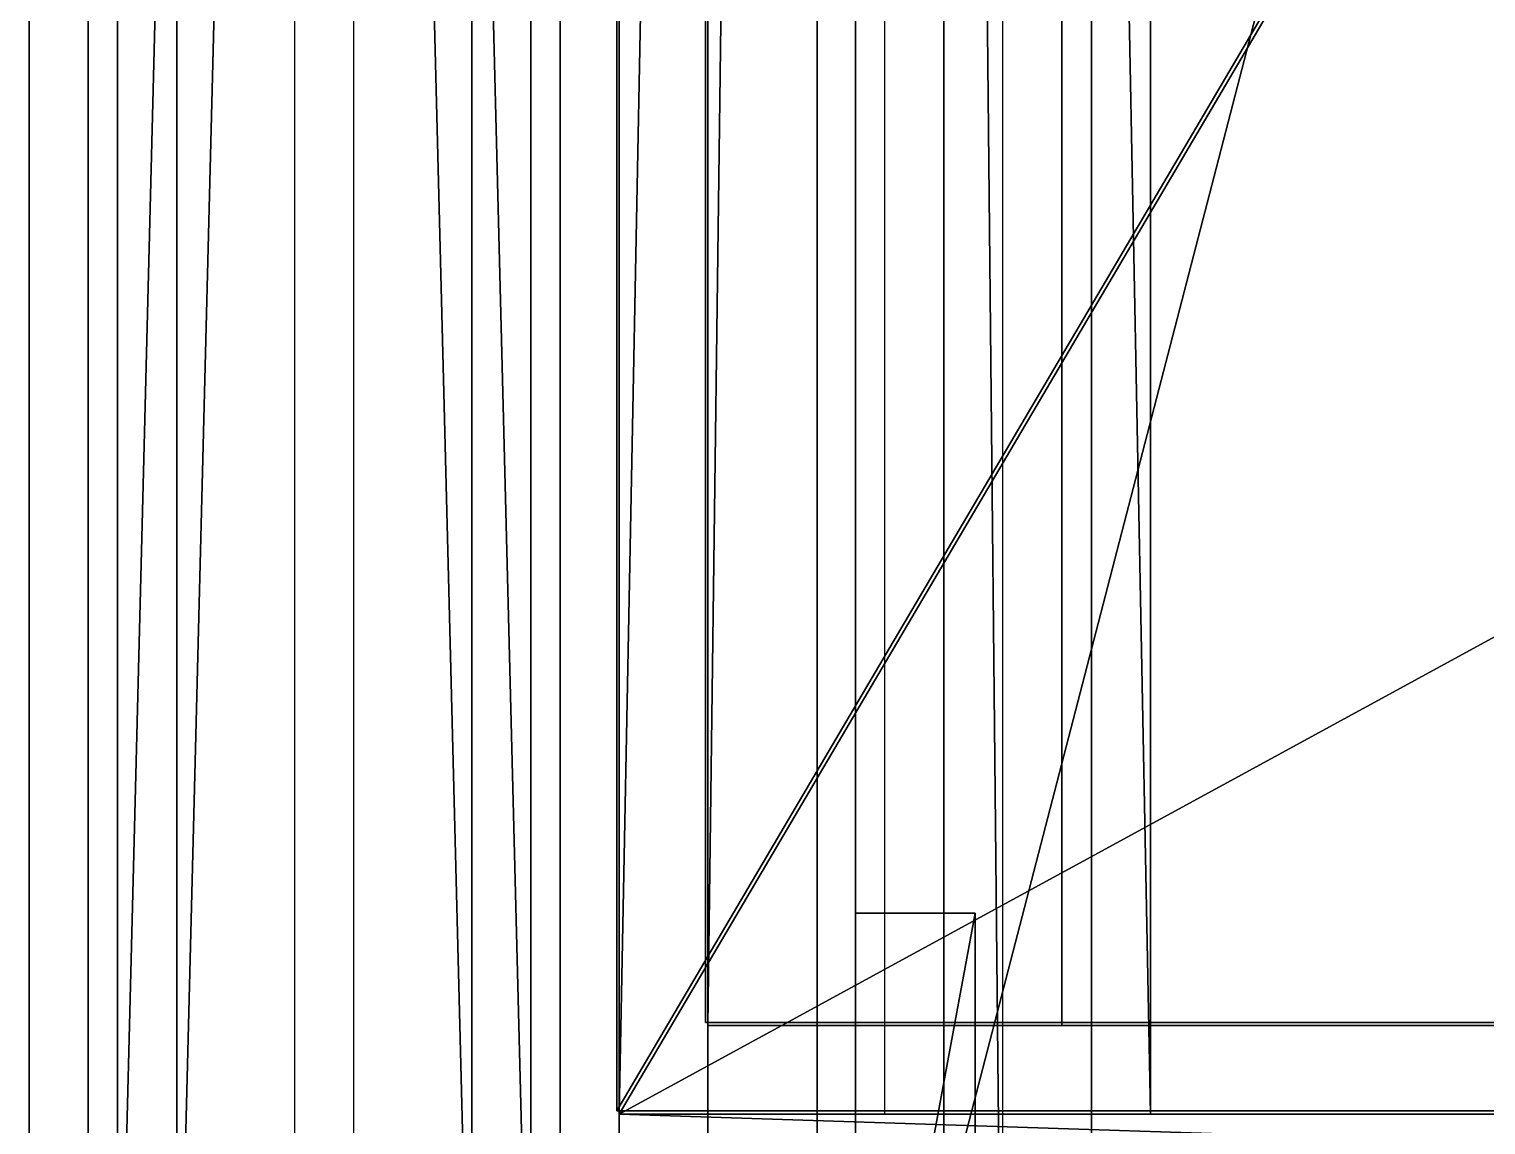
# Model space of a CAD drawing. Extents: x -93 to 34039, y -1114 to 8560.
# Drawn here: x -20 to 29.37, y 17.74 to 54.88 of the extents above; entities that cross this region are included whole.
import ezdxf

# ---------------------------------------------------------------- set-up
doc = ezdxf.new("R2010")
doc.units = 0
doc.layers.get('0').update_dxf_attribs({"color": 13, "linetype": 'CONTINUOUS'})
for name, color, linetype in [('_____18_______1____', 253, 'CONTINUOUS'), ('_____18_______1_____', 36, 'CONTINUOUS'), ('_____18________1____', 32, 'CONTINUOUS'), ('_____18________1_____', 134, 'CONTINUOUS'), ('_SYSTEM__CT_MODE', 252, 'CONTINUOUS'), ('_SYSTEM__RG_COLOR', 36, 'CONTINUOUS'), ('_SYSTEM__SKALER', 134, 'CONTINUOUS'), ('TEMP', 36, 'CONTINUOUS')]:
    doc.layers.add(name, color=color, linetype=linetype)

# ---------------------------------------------------------------- blocks, each defined once
blk = doc.blocks.new('MARKER_TEKSTUR')
for p, q in [((0, 0), (0, 500)), ((0, 500, 700), (0, 0, 700)), ((16, 0), (16, 500)), ((16, 500, 700), (16, 0, 700)), ((16, 0), (0, 0)), ((16, 0, 700), (0, 0, 700)), ((0, 0, 700), (0, 0))]:
    blk.add_line(p, q)
blk = doc.blocks.new('SKALER_1')
for p, q in [((0, 5), (0, 0)), ((5, 5), (0, 5)), ((5, 0), (5, 5)), ((0, 0), (5, 0))]:
    blk.add_line(p, q)
mesh = blk.add_polyface()
corners = [(5, 5), (0, 0), (0, 5), (5, 0)]
mesh.append_faces([[corners[k] for k in face] for face in [(0, 1, 2), (1, 0, 3)]], dxfattribs={"vtx0": -1})
blk = doc.blocks.new('TELO_95')
for p, q in [((0, 970), (0, 0)), ((0, 970, 18), (0, 0, 18)), ((0, 0), (568, 0)), ((0, 0, 18), (568, 0, 18))]:
    blk.add_line(p, q)
at = {"layer": '_SYSTEM__SKALER', "xscale": 0.8114285714285707, "yscale": 1.939999999999998}
blk.add_blockref('SKALER_1', (0, 0), dxfattribs=at)
mesh = blk.add_polyface()
corners = [(568, 970), (0, 0), (0, 970), (568, 0)]
mesh.append_faces([[corners[k] for k in face] for face in [(0, 1, 2), (1, 0, 3)]], dxfattribs={"vtx0": -1})
mesh = blk.add_polyface()
corners = [(568, 0, 18), (0, 970, 18), (0, 0, 18), (568, 970, 18)]
mesh.append_faces([[corners[k] for k in face] for face in [(0, 1, 2), (1, 0, 3)]], dxfattribs={"vtx0": -1})
blk = doc.blocks.new('M_K_FRONT')
for p, q in [((0, 0, 5), (749, 0, 5)), ((749, 0, -5), (0, 0, -5)), ((0, 0, -5), (0, 0, 5))]:
    blk.add_line(p, q)
mesh = blk.add_polyface()
corners = [(749, 0, 5), (0, 0, -5), (749, 0, -5), (0, 0, 5)]
mesh.append_faces([[corners[k] for k in face] for face in [(0, 1, 2), (1, 0, 3)]], dxfattribs={"vtx0": -1})
blk = doc.blocks.new('M_K_LEFT')
for p, q in [((0, 515, 5), (0, 0, 5)), ((0, 0, -5), (0, 515, -5)), ((0, 0, 5), (0, 0, -5))]:
    blk.add_line(p, q)
mesh = blk.add_polyface()
corners = [(0, 515, 5), (0, 0, -5), (0, 0, 5), (0, 515, -5)]
mesh.append_faces([[corners[k] for k in face] for face in [(0, 1, 2), (1, 0, 3)]], dxfattribs={"vtx0": -1})
blk = doc.blocks.new('KR_F')
at = {"color": 250}
for p, q in [((0, 0, 16), (0, 0)), ((700, 0, 16), (0, 0, 16)), ((0, 0), (700, 0))]:
    blk.add_line(p, q, dxfattribs=at)
mesh = blk.add_polyface()
corners = [(700, 0, 16), (0, 0), (700, 0), (0, 0, 16)]
mesh.append_faces([[corners[k] for k in face] for face in [(0, 1, 2), (1, 0, 3)]], dxfattribs={"vtx0": -1})
blk = doc.blocks.new('KR_L')
at = {"color": 250}
for p, q in [((0, 500), (0, 0)), ((0, 0, 16), (0, 500, 16)), ((0, 0), (0, 0, 16))]:
    blk.add_line(p, q, dxfattribs=at)
mesh = blk.add_polyface()
corners = [(0, 500, 16), (0, 0), (0, 0, 16), (0, 500)]
mesh.append_faces([[corners[k] for k in face] for face in [(0, 1, 2), (1, 0, 3)]], dxfattribs={"vtx0": -1})
blk = doc.blocks.new('KR_35')
at = {"yscale": 1.94, "zscale": 1.125}
blk.add_blockref('KR_L', (0, 0), dxfattribs=at)
at = {"xscale": 0.8114285714285715, "zscale": 1.125}
blk.add_blockref('KR_F', (0, 0), dxfattribs=at)
blk = doc.blocks.new('LL')
at = {"color": 250}
for p, q in [((0, 300, 16), (0, 0, 16)), ((0, 300, 8), (0, 0, 8)), ((0, 300), (0, 0)), ((0, 0, 16), (0, 0, 8)), ((0, 0, 8), (0, 0))]:
    blk.add_line(p, q, dxfattribs=at)
blk = doc.blocks.new('RAM_PANEL_95')
at = {"color": 250}
for p, q in [((0, 970), (0, 0)), ((0, 970, 18), (0, 0, 18)), ((0, 0), (568, 0)), ((0, 0, 18), (568, 0, 18))]:
    blk.add_line(p, q, dxfattribs=at)
for name in ['TELO_95', 'KR_35']:
    blk.add_blockref(name, (0, 0))
at = {"layer": '_SYSTEM__CT_MODE', "yscale": 3.233333333333332, "zscale": 1.125}
blk.add_blockref('LL', (0, 0), dxfattribs=at)
at = {"layer": '_SYSTEM__RG_COLOR', "color": 1, "yscale": 1.871844660194175, "zscale": 1.2}
blk.add_blockref('M_K_LEFT', (3, 3, 9), dxfattribs=at)
at = {"layer": '_SYSTEM__RG_COLOR', "xscale": 0.7503337783711621, "zscale": 1.199999999999999}
blk.add_blockref('M_K_FRONT', (3, 3, 9), dxfattribs=at)
blk = doc.blocks.new('PANEL_G_34')
for p, q in [((-5, 440), (-5, 0)), ((5, 0), (5, 440))]:
    blk.add_line(p, q)
at = {"color": 250}
for p, q in [((0, 300, 16), (0, 0, 16)), ((0, 300, 8), (0, 0, 8)), ((0, 300), (0, 0))]:
    blk.add_line(p, q, dxfattribs=at)
blk.add_blockref('RAM_PANEL_95', (0, 0))
mesh = blk.add_polyface()
corners = [(5, 0), (-5, 440), (-5, 0), (5, 440)]
mesh.append_faces([[corners[k] for k in face] for face in [(0, 1, 2), (1, 0, 3)]], dxfattribs={"vtx0": -1})
blk = doc.blocks.new('M_K_VERH')
for p, q in [((-5, 440), (-5, 0)), ((5, 0), (5, 440))]:
    blk.add_line(p, q)
mesh = blk.add_polyface()
corners = [(5, 0), (-5, 440), (-5, 0), (5, 440)]
mesh.append_faces([[corners[k] for k in face] for face in [(0, 1, 2), (1, 0, 3)]], dxfattribs={"vtx0": -1})
blk = doc.blocks.new('1_V_1')
at = {"color": 250}
for p, q in [((-0.838, 23.182), (-0.715, 23.927)), ((-0.715, 23.927), (1.264, 23.927)), ((1.264, 23.927), (1.264, 6.788)), ((-5.147, 19.534), (-5.147, 21.271)), ((-1.188, 19.534), (-5.147, 19.534)), ((-1.188, 6.788), (-1.188, 19.534)), ((-5.147, 6.788), (-1.188, 6.788)), ((-5.147, 4.847), (-5.147, 6.788)), ((1.264, 6.788), (5.147, 6.788)), ((5.147, 6.788), (5.147, 4.847)), ((5.147, 4.847), (-5.147, 4.847))]:
    blk.add_line(p, q, dxfattribs=at)
blk.add_polyline3d([(-5.147, 21.271, 0), (-3.423, 21.405, 0), (-2.031, 21.794, 0), (-1.105, 22.605, 0), (-0.838, 23.182, 0)], dxfattribs=at)
blk = doc.blocks.new('RAM_PANEL_1')
at = {"layer": '_SYSTEM__CT_MODE', "yscale": 2.000000000000142, "zscale": 2.595714285714191}
blk.add_blockref('MARKER_TEKSTUR', (0, 0), dxfattribs=at)
at = {"layer": '_SYSTEM__CT_MODE', "extrusion": (1, 0, 1.25251e-14), "xscale": 0.9714640198511212, "yscale": 1.031620319277108, "rotation": 270}
blk.add_blockref('1_V_1', (0, 908.5, 16), dxfattribs=at)
at = {"layer": '_SYSTEM__RG_COLOR', "yscale": 2.25909090909091}
for name, p in [('PANEL_G_34', (8, 3, 3)), ('M_K_VERH', (8, 3, 1814))]:
    blk.add_blockref(name, p, dxfattribs=at)
blk = doc.blocks.new('PANEL_V')
blk.add_blockref('RAM_PANEL_1', (0, 0))
blk = doc.blocks.new('RAM_PANEL_7')
at = {"layer": '_SYSTEM__CT_MODE', "yscale": 2.000000000000143, "zscale": 1.604285714285655}
blk.add_blockref('MARKER_TEKSTUR', (0, 0), dxfattribs=at)
at = {"layer": '_SYSTEM__CT_MODE', "extrusion": (1, 0, 2.02655e-14), "xscale": 0.9714640198511212, "yscale": 1.031620319277108, "rotation": 270}
blk.add_blockref('1_V_1', (0, 561.5, 16), dxfattribs=at)
at = {"layer": '_SYSTEM__RG_COLOR', "yscale": 2.25909090909091}
for name, p in [('PANEL_G_34', (8, 3, 3)), ('M_K_VERH', (8, 3, 1120))]:
    blk.add_blockref(name, p, dxfattribs=at)
blk = doc.blocks.new('PANEL_V_1')
blk.add_blockref('RAM_PANEL_7', (0, 0))
blk = doc.blocks.new('SKALER_3')
for p, q in [((0, 0), (0, 1)), ((0, 1), (0, 1, 1)), ((0, 1, 1), (0, 0, 1)), ((0, 0, 1), (0, 0))]:
    blk.add_line(p, q)
blk = doc.blocks.new('TELO_27')
for p, q in [((0, 2100), (0, 2100, -550)), ((0, 0), (0, 2100)), ((0, 2100, -550), (0, 0, -550)), ((18, 2100, -550), (0, 2100, -550)), ((0, 2100), (18, 2100)), ((18, 2100), (18, 2100, -550)), ((18, 0), (18, 2100)), ((18, 2100, -550), (18, 0, -550)), ((0, 0, -550), (0, 0)), ((18, 0, -550), (0, 0, -550)), ((18, 0, -550), (18, 0)), ((0, 0), (18, 0))]:
    blk.add_line(p, q)
at = {"layer": '_SYSTEM__SKALER', "extrusion": (0, 1, 1.39727e-13), "yscale": 1.099999999999921, "zscale": 2.999999999999779, "rotation": 180}
blk.add_blockref('SKALER_3', (0, 0), dxfattribs=at)
mesh = blk.add_polyface()
corners = [(0, 2100), (0, 0, -550), (0, 0), (0, 2100, -550)]
mesh.append_faces([[corners[k] for k in face] for face in [(0, 1, 2), (1, 0, 3)]], dxfattribs={"vtx0": -1})
mesh = blk.add_polyface()
corners = [(18, 2100, -550), (0, 0, -550), (0, 2100, -550), (18, 0, -550)]
mesh.append_faces([[corners[k] for k in face] for face in [(0, 1, 2), (1, 0, 3)]], dxfattribs={"vtx0": -1})
mesh = blk.add_polyface()
corners = [(0, 2100), (18, 2100, -550), (0, 2100, -550), (18, 2100)]
mesh.append_faces([[corners[k] for k in face] for face in [(0, 1, 2), (1, 0, 3)]], dxfattribs={"vtx0": -1})
mesh = blk.add_polyface()
corners = [(18, 0), (0, 2100), (0, 0), (18, 2100)]
mesh.append_faces([[corners[k] for k in face] for face in [(0, 1, 2), (1, 0, 3)]], dxfattribs={"vtx0": -1})
mesh = blk.add_polyface()
corners = [(18, 0, -550), (18, 2100), (18, 0), (18, 2100, -550)]
mesh.append_faces([[corners[k] for k in face] for face in [(0, 1, 2), (1, 0, 3)]], dxfattribs={"vtx0": -1})
mesh = blk.add_polyface()
corners = [(18, 0), (0, 0, -550), (18, 0, -550), (0, 0)]
mesh.append_faces([[corners[k] for k in face] for face in [(0, 1, 2), (1, 0, 3)]], dxfattribs={"vtx0": -1})
blk = doc.blocks.new('N_1')
for p, q in [((0, 0), (0, 500)), ((8, 0), (0, 0))]:
    blk.add_line(p, q)
blk = doc.blocks.new('F')
for p, q in [((0, 0, 700), (8, 0, 700)), ((0, 0), (0, 0, 700)), ((8, 0), (0, 0)), ((16, 0), (8, 0)), ((8, 0, 700), (8, 0)), ((8, 0, 700), (16, 0, 700)), ((16, 0, 700), (16, 0))]:
    blk.add_line(p, q)
blk = doc.blocks.new('RAM_PANEL_27')
for p, q in [((0, 0, 2100), (18, 0, 2100)), ((0, 0), (18, 0))]:
    blk.add_line(p, q)
at = {"extrusion": (0, -1, 6.12323e-17)}
blk.add_blockref('TELO_27', (0, 0), dxfattribs=at)
at = {"layer": '_SYSTEM__CT_MODE', "xscale": 1.124999999999999, "yscale": 1.100000000000078, "zscale": 2.99999999999989}
blk.add_blockref('MARKER_TEKSTUR', (0, 0), dxfattribs=at)
at = {"layer": '_SYSTEM__CT_MODE', "xscale": 1.125, "yscale": 1.1}
blk.add_blockref('N_1', (0, 0), dxfattribs=at)
at = {"layer": '_SYSTEM__CT_MODE', "xscale": 1.125, "zscale": 2.999999999999555}
blk.add_blockref('F', (0, 0), dxfattribs=at)
blk = doc.blocks.new('PANEL_V_25')
blk.add_blockref('RAM_PANEL_27', (0, 0))
blk = doc.blocks.new('TELO_31')
for p, q in [((934, 0), (934, 550)), ((934, 0, 18), (934, 550, 18)), ((0, 0), (934, 0)), ((0, 0, 18), (934, 0, 18)), ((934, 0), (934, 0, 18))]:
    blk.add_line(p, q)
mesh = blk.add_polyface()
corners = [(934, 550), (0, 0), (0, 550), (934, 0)]
mesh.append_faces([[corners[k] for k in face] for face in [(0, 1, 2), (1, 0, 3)]], dxfattribs={"vtx0": -1})
mesh = blk.add_polyface()
corners = [(934, 0, 18), (0, 550, 18), (0, 0, 18), (934, 550, 18)]
mesh.append_faces([[corners[k] for k in face] for face in [(0, 1, 2), (1, 0, 3)]], dxfattribs={"vtx0": -1})
blk = doc.blocks.new('MARKWR_KROMKI')
at = {"color": 250}
blk.add_line((700, 0, 16), (700, 0), dxfattribs=at)
blk = doc.blocks.new('KR_20')
at = {"yscale": 1.868, "zscale": 1.125}
blk.add_blockref('KR_L', (0, 0), dxfattribs=at)
at = {"xscale": 0.7857142857142857, "zscale": 1.125}
blk.add_blockref('KR_F', (0, 0), dxfattribs=at)
blk = doc.blocks.new('RAM_PANEL_32')
at = {"color": 250}
for p, q in [((0, 934), (0, 0)), ((0, 934, 18), (0, 0, 18)), ((0, 0), (550, 0)), ((0, 0), (0, 0, 18)), ((0, 0, 18), (550, 0, 18))]:
    blk.add_line(p, q, dxfattribs=at)
at = {"rotation": 270}
blk.add_blockref('TELO_31', (0, 934), dxfattribs=at)
blk.add_blockref('KR_20', (0, 0))
at = {"layer": '_SYSTEM__CT_MODE', "xscale": 1.334285714285713, "yscale": 1.099999999999999, "zscale": 1.124999999999998, "rotation": 270}
blk.add_blockref('MARKWR_KROMKI', (0, 934), dxfattribs=at)
at = {"layer": '_SYSTEM__CT_MODE', "yscale": 3.113333333333332, "zscale": 1.125}
blk.add_blockref('LL', (0, 0), dxfattribs=at)
at = {"layer": '_SYSTEM__RG_COLOR', "color": 1, "yscale": 1.801941747572816, "zscale": 1.2}
blk.add_blockref('M_K_LEFT', (3, 3, 9), dxfattribs=at)
at = {"layer": '_SYSTEM__RG_COLOR', "xscale": 0.7263017356475304, "zscale": 1.199999999999999}
blk.add_blockref('M_K_FRONT', (3, 3, 9), dxfattribs=at)
blk = doc.blocks.new('PANEL_G')
blk.add_blockref('RAM_PANEL_32', (0, 0))
blk = doc.blocks.new('V_MAR')
for p, q in [((294, 8), (0, 8)), ((0, 8), (0, -8)), ((294, -8), (294, 8)), ((294, -8), (0, -8))]:
    blk.add_line(p, q)
mesh = blk.add_polyface()
corners = [(294, -8), (0, 8), (0, -8), (294, 8)]
mesh.append_faces([[corners[k] for k in face] for face in [(0, 1, 2), (1, 0, 3)]], dxfattribs={"vtx0": -1})
blk = doc.blocks.new('L_MAR')
for p, q in [((0, 8), (0, -8)), ((0, 8, 594), (0, -8, 594)), ((0, 8, 594), (0, 8)), ((0, -8, 594), (0, -8))]:
    blk.add_line(p, q)
mesh = blk.add_polyface()
corners = [(0, 8, 594), (0, -8), (0, -8, 594), (0, 8)]
mesh.append_faces([[corners[k] for k in face] for face in [(0, 1, 2), (1, 0, 3)]], dxfattribs={"vtx0": -1})
blk = doc.blocks.new('P_MAR')
for p, q in [((0, 8), (0, 8, 594)), ((0, -8), (0, 8)), ((0, -8, 594), (0, 8, 594)), ((0, -8), (0, -8, 594))]:
    blk.add_line(p, q)
mesh = blk.add_polyface()
corners = [(0, -8), (0, 8, 594), (0, -8, 594), (0, 8)]
mesh.append_faces([[corners[k] for k in face] for face in [(0, 1, 2), (1, 0, 3)]], dxfattribs={"vtx0": -1})
blk = doc.blocks.new('N_MAR')
for p, q in [((0, 8), (294, 8)), ((0, -8), (0, 8)), ((294, 8), (294, -8)), ((0, -8), (294, -8))]:
    blk.add_line(p, q)
mesh = blk.add_polyface()
corners = [(294, 8), (0, -8), (0, 8), (294, -8)]
mesh.append_faces([[corners[k] for k in face] for face in [(0, 1, 2), (1, 0, 3)]], dxfattribs={"vtx0": -1})
blk = doc.blocks.new('_2')
at = {"color": 250}
for p, q in [((-21.093, 0, -4.633), (-23.857, 0, -4.633)), ((-21.093, 0, -4.534), (-21.093, 0, -4.633)), ((-5.08, 0, -5), (-7.83, 0, -5)), ((-7.33, 0, -2.946), (-7.33, 0, 5)), ((-7.33, 0, 5), (-5.08, 0, 5)), ((-5.08, 0, 5), (-5.08, 0, -5))]:
    blk.add_line(p, q, dxfattribs=at)
for points in [[(-23.857, 0, -4.633), (-24.699, 0, -2.753), (-24.985, 0, -1.596), (-25.08, 0, -0.476), (-24.989, 0, 0.598), (-24.717, 0, 1.55), (-24.262, 0, 2.379), (-23.626, 0, 3.085), (-22.835, 0, 3.65), (-21.914, 0, 4.053), (-20.864, 0, 4.294), (-19.686, 0, 4.375), (-17.6, 0, 4.162), (-15.765, 0, 3.532), (-14.159, 0, 2.624), (-12.409, 0, 1.359), (-9.732, 0, -0.833), (-7.33, 0, -2.946)], [(-7.83, 0, -5), (-10.199, 0, -2.912), (-12.554, 0, -0.962), (-14.75, 0, 0.642), (-16.442, 0, 1.647), (-17.941, 0, 2.175), (-19.554, 0, 2.351), (-20.914, 0, 2.161), (-21.942, 0, 1.592), (-22.589, 0, 0.683), (-22.804, 0, -0.526), (-22.699, 0, -1.466), (-22.383, 0, -2.48), (-21.85, 0, -3.519), (-21.093, 0, -4.534)]]:
    blk.add_polyline3d(points, dxfattribs=at)
blk = doc.blocks.new('_3')
at = {"color": 250}
for p, q in [((-2.402, 0, -8.86), (-2.691, 0, -9.514)), ((-2.661, 0, -12.951), (-2.351, 0, -13.555)), ((-2.557, 0, -19.323), (-2.615, 0, -20.062)), ((-2.615, 0, -20.062), (-2.556, 0, -20.715)), ((-2.384, 0, -18.677), (-2.557, 0, -19.323)), ((-1.993, 0, -8.263), (-2.402, 0, -8.86)), ((-2.096, 0, -18.127), (-2.384, 0, -18.677)), ((-2.351, 0, -13.555), (-1.942, 0, -14.014)), ((-1.942, 0, -14.014), (-1.435, 0, -14.351)), ((-1.687, 0, -16.039), (-1.687, 0, -15.858)), ((1.493, 0, -14.711), (1.493, 0, -16.851)), ((4.46, 0, -21.055), (4.562, 0, -21.055)), ((4.562, 0, -21.055), (4.562, 0, -23.75)), ((5, 0, -8.869), (4.847, 0, -8.869)), ((5, 0, -6.174), (5, 0, -8.869))]:
    blk.add_line(p, q, dxfattribs=at)
for points in [[(-1.687, 0, -15.858), (-2.808, 0, -15.426), (-3.879, 0, -14.608), (-4.325, 0, -13.982), (-4.684, 0, -13.215), (-4.921, 0, -12.254), (-5, 0, -11.049), (-4.906, 0, -9.788), (-4.623, 0, -8.637), (-4.169, 0, -7.612), (-3.563, 0, -6.729), (-2.731, 0, -5.944), (-1.764, 0, -5.394), (-0.679, 0, -5.07), (0, 0, -5.008)], [(4.562, 0, -23.75), (2.63, 0, -24.582), (1.441, 0, -24.867), (0.291, 0, -24.962), (-1.667, 0, -24.704), (-2.472, 0, -24.369), (-3.196, 0, -23.879), (-3.84, 0, -23.196), (-4.307, 0, -22.383), (-4.59, 0, -21.432), (-4.684, 0, -20.333), (-4.461, 0, -18.835), (-3.792, 0, -17.541), (-2.82, 0, -16.569), (-1.687, 0, -16.039)], [(-2.691, 0, -9.514), (-2.863, 0, -10.288), (-2.92, 0, -11.242), (-2.856, 0, -12.185), (-2.661, 0, -12.951)], [(-2.556, 0, -20.715), (-2.38, 0, -21.281), (-1.728, 0, -22.138), (-0.79, 0, -22.602), (0.341, 0, -22.731), (1.34, 0, -22.622), (2.401, 0, -22.293), (3.461, 0, -21.764), (4.46, 0, -21.055)], [(1.493, 0, -16.851), (0.78, 0, -16.851), (-0.613, 0, -17.056), (-1.692, 0, -17.67), (-2.096, 0, -18.127)], [(4.847, 0, -8.869), (3.904, 0, -8.208), (2.808, 0, -7.67), (1.656, 0, -7.312), (0.545, 0, -7.193), (-0.821, 0, -7.464), (-1.476, 0, -7.799), (-1.993, 0, -8.263)], [(-1.435, 0, -14.351), (-0.831, 0, -14.562), (0.576, 0, -14.711), (1.493, 0, -14.711)], [(0, 0, -5.008), (0.505, 0, -4.962), (1.758, 0, -5.057), (2.992, 0, -5.343), (5, 0, -6.174)]]:
    blk.add_polyline3d(points, dxfattribs=at)
blk = doc.blocks.new('_1')
at = {"color": 250}
for p, q in [((5, 0, 5), (7.003, 0, 5)), ((5, 0, -5), (5, 0, 5)), ((7.003, 0, -5), (5, 0, -5)), ((7.003, 0, 1.154), (20.152, 0, 1.154)), ((7.003, 0, 5), (7.003, 0, 1.154)), ((24.684, 0, -1.228), (7.003, 0, -1.228)), ((7.003, 0, -1.228), (7.003, 0, -5)), ((20.152, 0, 1.154), (20.152, 0, 5)), ((20.152, 0, 5), (21.943, 0, 5)), ((23.915, 0, 0.814), (24.684, 0, 0.695)), ((24.684, 0, 0.695), (24.684, 0, -1.228))]:
    blk.add_line(p, q, dxfattribs=at)
blk.add_polyline3d([(21.943, 0, 5), (22.082, 0, 3.325), (22.484, 0, 1.973), (23.32, 0, 1.073), (23.915, 0, 0.814)], dxfattribs=at)
blk = doc.blocks.new('_4')
at = {"color": 250}
for p, q in [((1.017, 0.1, 22.117), (-3.193, 0, 12.948)), ((-3.193, 0, 12.948), (0.997, 0.09, 12.944)), ((0.997, 0.09, 12.944), (1.017, 0.1, 22.117)), ((-5, 0, 10.902), (-5, 0, 12.948)), ((1.017, 0, 10.902), (-5, 0, 10.902)), ((-5, 0, 12.948), (0.693, 0, 25.086)), ((0.693, 0, 25.086), (2.532, 0, 25.086)), ((1.017, 0, 5.086), (1.017, 0, 10.902)), ((2.532, 0, 5.086), (1.017, 0, 5.086)), ((5, 0, 10.902), (2.532, 0, 10.902)), ((2.532, 0, 25.086), (2.532, 0, 12.948)), ((2.532, 0, 10.902), (2.532, 0, 5.086)), ((2.532, 0, 12.948), (5, 0, 12.948)), ((5, 0, 12.948), (5, 0, 10.902))]:
    blk.add_line(p, q, dxfattribs=at)
blk = doc.blocks.new('L')
for p, q in [((0, 16), (0, 8)), ((0, 8, 600), (0, 16, 600)), ((0, 16), (0, 16, 600)), ((0, 0, 600), (0, 8, 600)), ((0, 8), (0, 8, 600)), ((0, 8), (0, 0)), ((0, 0), (0, 0, 600))]:
    blk.add_line(p, q)
blk = doc.blocks.new('MARKER_TEKSTUR_F')
for p, q in [((300, 16, 600), (0, 16, 600)), ((0, 16, 600), (0, 16)), ((0, 16), (300, 16)), ((100, 16, 80), (100, 16, 520)), ((200, 16, 80), (200, 16, 520)), ((300, 16), (300, 16, 600)), ((0, 0), (300, 0)), ((0, 0, 600), (0, 0)), ((300, 0, 600), (0, 0, 600)), ((100, 0, 80), (100, 0, 520)), ((200, 0, 80), (200, 0, 520)), ((300, 0), (300, 0, 600))]:
    blk.add_line(p, q)
blk = doc.blocks.new('SKALER_4')
for p, q in [((0, 0), (1, 0)), ((0, 0, 1), (0, 0)), ((1, 0, 1), (0, 0, 1)), ((1, 0), (1, 0, 1))]:
    blk.add_line(p, q)
blk = doc.blocks.new('TELO_F_2')
for p, q in [((0, 18), (110, 18)), ((110, 18, 934), (0, 18, 934)), ((0, 18, 934), (0, 18)), ((0, 18, 934), (0, 0, 934)), ((0, 0), (0, 18)), ((110, 18), (110, 18, 934)), ((110, 18, 934), (110, 0, 934)), ((110, 18), (110, 0)), ((110, 0, 934), (0, 0, 934)), ((0, 0), (110, 0)), ((0, 0, 934), (0, 0)), ((110, 0), (110, 0, 934))]:
    blk.add_line(p, q)
at = {"layer": '_SYSTEM__SKALER', "xscale": 0.3666666666666664, "zscale": 1.556666666666666}
blk.add_blockref('SKALER_4', (0, 0), dxfattribs=at)
mesh = blk.add_polyface()
corners = [(0, 18, 934), (110, 18), (0, 18), (110, 18, 934)]
mesh.append_faces([[corners[k] for k in face] for face in [(0, 1, 2), (1, 0, 3)]], dxfattribs={"vtx0": -1})
mesh = blk.add_polyface()
corners = [(110, 0, 934), (0, 18, 934), (0, 0, 934), (110, 18, 934)]
mesh.append_faces([[corners[k] for k in face] for face in [(0, 1, 2), (1, 0, 3)]], dxfattribs={"vtx0": -1})
mesh = blk.add_polyface()
corners = [(0, 18, 934), (0, 0), (0, 0, 934), (0, 18)]
mesh.append_faces([[corners[k] for k in face] for face in [(0, 1, 2), (1, 0, 3)]], dxfattribs={"vtx0": -1})
mesh = blk.add_polyface()
corners = [(110, 18), (0, 0), (0, 18), (110, 0)]
mesh.append_faces([[corners[k] for k in face] for face in [(0, 1, 2), (1, 0, 3)]], dxfattribs={"vtx0": -1})
mesh = blk.add_polyface()
corners = [(110, 18), (110, 0, 934), (110, 0), (110, 18, 934)]
mesh.append_faces([[corners[k] for k in face] for face in [(0, 1, 2), (1, 0, 3)]], dxfattribs={"vtx0": -1})
mesh = blk.add_polyface()
corners = [(110, 0), (0, 0, 934), (0, 0), (110, 0, 934)]
mesh.append_faces([[corners[k] for k in face] for face in [(0, 1, 2), (1, 0, 3)]], dxfattribs={"vtx0": -1})
blk = doc.blocks.new('RAMKA_PANEL_F_1')
for p, q in [((0, 0), (0, 18)), ((0, 0, 934), (0, 18, 934)), ((110, 0, 934), (110, 18, 934)), ((110, 0), (110, 18))]:
    blk.add_line(p, q)
blk.add_blockref('TELO_F_2', (0, 0))
at = {"layer": '_SYSTEM__CT_MODE', "yscale": 1.125, "zscale": 1.556666666666667}
blk.add_blockref('L', (0, 0), dxfattribs=at)
at = {"layer": '_SYSTEM__CT_MODE', "extrusion": (1, 0, 6.12323e-17), "xscale": 3.113333333333333, "yscale": 1.125, "zscale": 0.1833333333333333, "rotation": 270}
blk.add_blockref('MARKER_TEKSTUR_F', (0, 934), dxfattribs=at)
at = {"layer": '_SYSTEM__CT_MODE', "xscale": 1.016064487580898}
blk.add_blockref('_1', (0, 0, 467), dxfattribs=at)
at = {"layer": '_SYSTEM__CT_MODE', "yscale": 0.001, "rotation": 360}
blk.add_blockref('_4', (55, 0), dxfattribs=at)
at = {"layer": '_SYSTEM__CT_MODE'}
for name, p in [('_3', (55, 0, 934)), ('_2', (110, 0, 467))]:
    blk.add_blockref(name, p, dxfattribs=at)
at = {"layer": '_SYSTEM__RG_COLOR', "xscale": 0.3537414965986396}
for name, p, yscale in [('V_MAR', (3, 9, 931), 0.7500000000000001), ('N_MAR', (3, 9, 3), 0.7499999999999996)]:
    blk.add_blockref(name, p, dxfattribs=dict(at, yscale=yscale))
at = {"layer": '_SYSTEM__RG_COLOR', "color": 1, "yscale": 0.75, "zscale": 1.562289562289563}
blk.add_blockref('L_MAR', (3, 9, 3), dxfattribs=at)
at = {"layer": '_SYSTEM__RG_COLOR', "yscale": 0.7499999999999997, "zscale": 1.562289562289563}
blk.add_blockref('P_MAR', (107, 9, 3), dxfattribs=at)
blk = doc.blocks.new('PANEL_F_1')
blk.add_blockref('RAMKA_PANEL_F_1', (0, 0))
blk = doc.blocks.new('TELO_40')
for p, q in [((934, 0), (934, 550)), ((934, 0, 18), (934, 550, 18)), ((0, 0), (934, 0)), ((0, 0, 18), (934, 0, 18)), ((934, 0), (934, 0, 18))]:
    blk.add_line(p, q)
mesh = blk.add_polyface()
corners = [(934, 550), (0, 0), (0, 550), (934, 0)]
mesh.append_faces([[corners[k] for k in face] for face in [(0, 1, 2), (1, 0, 3)]], dxfattribs={"vtx0": -1})
mesh = blk.add_polyface()
corners = [(934, 0, 18), (0, 550, 18), (0, 0, 18), (934, 550, 18)]
mesh.append_faces([[corners[k] for k in face] for face in [(0, 1, 2), (1, 0, 3)]], dxfattribs={"vtx0": -1})
blk = doc.blocks.new('KR_7')
at = {"yscale": 1.868, "zscale": 1.125}
blk.add_blockref('KR_L', (0, 0), dxfattribs=at)
at = {"xscale": 0.7857142857142857, "zscale": 1.125}
blk.add_blockref('KR_F', (0, 0), dxfattribs=at)
blk = doc.blocks.new('RAM_PANEL_40')
at = {"color": 250}
for p, q in [((0, 934), (0, 0)), ((0, 934, 18), (0, 0, 18)), ((0, 0), (550, 0)), ((0, 0), (0, 0, 18)), ((0, 0, 18), (550, 0, 18))]:
    blk.add_line(p, q, dxfattribs=at)
at = {"rotation": 270}
blk.add_blockref('TELO_40', (0, 934), dxfattribs=at)
blk.add_blockref('KR_7', (0, 0))
at = {"layer": '_SYSTEM__CT_MODE', "xscale": 1.334285714285713, "yscale": 1.099999999999999, "zscale": 1.124999999999998, "rotation": 270}
blk.add_blockref('MARKWR_KROMKI', (0, 934), dxfattribs=at)
at = {"layer": '_SYSTEM__CT_MODE', "yscale": 3.113333333333332, "zscale": 1.125}
blk.add_blockref('LL', (0, 0), dxfattribs=at)
at = {"layer": '_SYSTEM__RG_COLOR', "color": 1, "yscale": 1.801941747572816, "zscale": 1.2}
blk.add_blockref('M_K_LEFT', (3, 3, 9), dxfattribs=at)
at = {"layer": '_SYSTEM__RG_COLOR', "xscale": 0.7263017356475304, "zscale": 1.199999999999999}
blk.add_blockref('M_K_FRONT', (3, 3, 9), dxfattribs=at)
blk = doc.blocks.new('PANEL_G_7')
blk.add_blockref('RAM_PANEL_40', (0, 0))
blk = doc.blocks.new('RAM_PANEL_28')
at = {"layer": '_SYSTEM__RG_COLOR', "xscale": 1.2, "yscale": 1.236363636363636}
blk.add_blockref('PANEL_G_34', (9, 3, 3), dxfattribs=at)
blk = doc.blocks.new('PANEL_V_26')
blk.add_blockref('RAM_PANEL_28', (0, 0))
blk = doc.blocks.new('N')
for p, q in [((300, 16), (0, 16)), ((300, 8), (0, 8)), ((300, 0), (0, 0))]:
    blk.add_line(p, q)
blk = doc.blocks.new('V')
for p, q in [((300, 16), (0, 16)), ((300, 8), (0, 8)), ((300, 0), (0, 0))]:
    blk.add_line(p, q)
blk = doc.blocks.new('RAMKA_PANEL_F_7')
at = {"layer": '_SYSTEM__CT_MODE', "xscale": 1.603333333333333, "yscale": 1.125}
for name, p in [('N', (0, 0)), ('V', (0, 0, 1988))]:
    blk.add_blockref(name, p, dxfattribs=at)
at = {"layer": '_SYSTEM__CT_MODE', "xscale": 1.603333333333333, "yscale": 1.125, "zscale": 3.313333333333333}
blk.add_blockref('MARKER_TEKSTUR_F', (0, 0), dxfattribs=at)
at = {"layer": '_SYSTEM__CT_MODE'}
blk.add_blockref('_2', (481, 0, 994), dxfattribs=at)
at = {"layer": '_SYSTEM__RG_COLOR', "color": 1, "xscale": 1.615646258503402}
for name, p, yscale in [('V_MAR', (3, 9, 1985), 0.7500000000000001), ('N_MAR', (3, 9, 3), 0.7499999999999996)]:
    blk.add_blockref(name, p, dxfattribs=dict(at, yscale=yscale))
blk = doc.blocks.new('PANEL_F_7')
blk.add_blockref('RAMKA_PANEL_F_7', (0, 0))
blk = doc.blocks.new('RAM_PANEL_35')
at = {"layer": '_SYSTEM__RG_COLOR', "xscale": 1.2, "yscale": 1.236363636363636}
blk.add_blockref('PANEL_G_34', (9, 3, 3), dxfattribs=at)
blk = doc.blocks.new('PANEL_V_29')
blk.add_blockref('RAM_PANEL_35', (0, 0))
blk = doc.blocks.new('RAMKA_PANEL_F_11')
at = {"layer": '_SYSTEM__CT_MODE', "xscale": 1.603333333333333, "yscale": 1.125}
for name, p in [('N', (0, 0)), ('V', (0, 0, 826))]:
    blk.add_blockref(name, p, dxfattribs=at)
at = {"layer": '_SYSTEM__CT_MODE', "xscale": 1.603333333333333, "yscale": 1.125, "zscale": 1.376666666666667}
blk.add_blockref('MARKER_TEKSTUR_F', (0, 0), dxfattribs=at)
at = {"layer": '_SYSTEM__CT_MODE'}
blk.add_blockref('_2', (481, 0, 413), dxfattribs=at)
at = {"layer": '_SYSTEM__RG_COLOR', "color": 1, "xscale": 1.615646258503402}
for name, p, yscale in [('V_MAR', (3, 9, 823), 0.7500000000000001), ('N_MAR', (3, 9, 3), 0.7499999999999996)]:
    blk.add_blockref(name, p, dxfattribs=dict(at, yscale=yscale))
blk = doc.blocks.new('PANEL_F_11')
blk.add_blockref('RAMKA_PANEL_F_11', (0, 0))
blk = doc.blocks.new('TELO_37')
for p, q in [((934, 0), (934, 550)), ((934, 0, 18), (934, 550, 18)), ((0, 0), (934, 0)), ((0, 0, 18), (934, 0, 18)), ((934, 0), (934, 0, 18))]:
    blk.add_line(p, q)
mesh = blk.add_polyface()
corners = [(934, 550), (0, 0), (0, 550), (934, 0)]
mesh.append_faces([[corners[k] for k in face] for face in [(0, 1, 2), (1, 0, 3)]], dxfattribs={"vtx0": -1})
mesh = blk.add_polyface()
corners = [(934, 0, 18), (0, 550, 18), (0, 0, 18), (934, 550, 18)]
mesh.append_faces([[corners[k] for k in face] for face in [(0, 1, 2), (1, 0, 3)]], dxfattribs={"vtx0": -1})
blk = doc.blocks.new('KR_5')
at = {"yscale": 1.868, "zscale": 1.125}
blk.add_blockref('KR_L', (0, 0), dxfattribs=at)
at = {"xscale": 0.7857142857142857, "zscale": 1.125}
blk.add_blockref('KR_F', (0, 0), dxfattribs=at)
blk = doc.blocks.new('RAM_PANEL_37')
at = {"color": 250}
for p, q in [((0, 934), (0, 0)), ((0, 934, 18), (0, 0, 18)), ((0, 0), (550, 0)), ((0, 0), (0, 0, 18)), ((0, 0, 18), (550, 0, 18))]:
    blk.add_line(p, q, dxfattribs=at)
at = {"rotation": 270}
blk.add_blockref('TELO_37', (0, 934), dxfattribs=at)
blk.add_blockref('KR_5', (0, 0))
at = {"layer": '_SYSTEM__CT_MODE', "xscale": 1.334285714285713, "yscale": 1.099999999999999, "zscale": 1.124999999999998, "rotation": 270}
blk.add_blockref('MARKWR_KROMKI', (0, 934), dxfattribs=at)
at = {"layer": '_SYSTEM__CT_MODE', "yscale": 3.113333333333332, "zscale": 1.125}
blk.add_blockref('LL', (0, 0), dxfattribs=at)
at = {"layer": '_SYSTEM__RG_COLOR', "color": 1, "yscale": 1.801941747572816, "zscale": 1.2}
blk.add_blockref('M_K_LEFT', (3, 3, 9), dxfattribs=at)
at = {"layer": '_SYSTEM__RG_COLOR', "xscale": 0.7263017356475304, "zscale": 1.199999999999999}
blk.add_blockref('M_K_FRONT', (3, 3, 9), dxfattribs=at)
blk = doc.blocks.new('PANEL_G_5')
blk.add_blockref('RAM_PANEL_37', (0, 0))
blk = doc.blocks.new('TELO_38')
for p, q in [((934, 0), (934, 550)), ((934, 0, 18), (934, 550, 18)), ((0, 0), (934, 0)), ((0, 0, 18), (934, 0, 18)), ((934, 0), (934, 0, 18))]:
    blk.add_line(p, q)
mesh = blk.add_polyface()
corners = [(934, 550), (0, 0), (0, 550), (934, 0)]
mesh.append_faces([[corners[k] for k in face] for face in [(0, 1, 2), (1, 0, 3)]], dxfattribs={"vtx0": -1})
mesh = blk.add_polyface()
corners = [(934, 0, 18), (0, 550, 18), (0, 0, 18), (934, 550, 18)]
mesh.append_faces([[corners[k] for k in face] for face in [(0, 1, 2), (1, 0, 3)]], dxfattribs={"vtx0": -1})
blk = doc.blocks.new('KR_6')
at = {"yscale": 1.868, "zscale": 1.125}
blk.add_blockref('KR_L', (0, 0), dxfattribs=at)
at = {"xscale": 0.7857142857142857, "zscale": 1.125}
blk.add_blockref('KR_F', (0, 0), dxfattribs=at)
blk = doc.blocks.new('RAM_PANEL_38')
at = {"color": 250}
for p, q in [((0, 934), (0, 0)), ((0, 934, 18), (0, 0, 18)), ((0, 0), (550, 0)), ((0, 0), (0, 0, 18)), ((0, 0, 18), (550, 0, 18))]:
    blk.add_line(p, q, dxfattribs=at)
at = {"rotation": 270}
blk.add_blockref('TELO_38', (0, 934), dxfattribs=at)
blk.add_blockref('KR_6', (0, 0))
at = {"layer": '_SYSTEM__CT_MODE', "xscale": 1.334285714285713, "yscale": 1.099999999999999, "zscale": 1.124999999999998, "rotation": 270}
blk.add_blockref('MARKWR_KROMKI', (0, 934), dxfattribs=at)
at = {"layer": '_SYSTEM__CT_MODE', "yscale": 3.113333333333332, "zscale": 1.125}
blk.add_blockref('LL', (0, 0), dxfattribs=at)
at = {"layer": '_SYSTEM__RG_COLOR', "color": 1, "yscale": 1.801941747572816, "zscale": 1.2}
blk.add_blockref('M_K_LEFT', (3, 3, 9), dxfattribs=at)
at = {"layer": '_SYSTEM__RG_COLOR', "xscale": 0.7263017356475304, "zscale": 1.199999999999999}
blk.add_blockref('M_K_FRONT', (3, 3, 9), dxfattribs=at)
blk = doc.blocks.new('PANEL_G_6')
blk.add_blockref('RAM_PANEL_38', (0, 0))
blk = doc.blocks.new('TELO_34')
for p, q in [((0, 830), (0, 830, -550)), ((0, 0), (0, 830)), ((0, 830, -550), (0, 0, -550)), ((18, 830, -550), (0, 830, -550)), ((0, 830), (18, 830)), ((18, 830), (18, 830, -550)), ((18, 0), (18, 830)), ((18, 830, -550), (18, 0, -550)), ((0, 0, -550), (0, 0)), ((18, 0, -550), (0, 0, -550)), ((18, 0, -550), (18, 0)), ((0, 0), (18, 0))]:
    blk.add_line(p, q)
at = {"layer": '_SYSTEM__SKALER', "extrusion": (0, 1, 5.52256e-14), "yscale": 1.099999999999921, "zscale": 1.185714285714198, "rotation": 180}
blk.add_blockref('SKALER_3', (0, 0), dxfattribs=at)
mesh = blk.add_polyface()
corners = [(0, 830), (0, 0, -550), (0, 0), (0, 830, -550)]
mesh.append_faces([[corners[k] for k in face] for face in [(0, 1, 2), (1, 0, 3)]], dxfattribs={"vtx0": -1})
mesh = blk.add_polyface()
corners = [(18, 830, -550), (0, 0, -550), (0, 830, -550), (18, 0, -550)]
mesh.append_faces([[corners[k] for k in face] for face in [(0, 1, 2), (1, 0, 3)]], dxfattribs={"vtx0": -1})
mesh = blk.add_polyface()
corners = [(0, 830), (18, 830, -550), (0, 830, -550), (18, 830)]
mesh.append_faces([[corners[k] for k in face] for face in [(0, 1, 2), (1, 0, 3)]], dxfattribs={"vtx0": -1})
mesh = blk.add_polyface()
corners = [(18, 0), (0, 830), (0, 0), (18, 830)]
mesh.append_faces([[corners[k] for k in face] for face in [(0, 1, 2), (1, 0, 3)]], dxfattribs={"vtx0": -1})
mesh = blk.add_polyface()
corners = [(18, 0, -550), (18, 830), (18, 0), (18, 830, -550)]
mesh.append_faces([[corners[k] for k in face] for face in [(0, 1, 2), (1, 0, 3)]], dxfattribs={"vtx0": -1})
mesh = blk.add_polyface()
corners = [(18, 0), (0, 0, -550), (18, 0, -550), (0, 0)]
mesh.append_faces([[corners[k] for k in face] for face in [(0, 1, 2), (1, 0, 3)]], dxfattribs={"vtx0": -1})
blk = doc.blocks.new('RAM_PANEL_34')
for p, q in [((0, 0, 830), (18, 0, 830)), ((0, 0), (18, 0))]:
    blk.add_line(p, q)
at = {"extrusion": (0, -1, 6.12323e-17)}
blk.add_blockref('TELO_34', (0, 0), dxfattribs=at)
at = {"layer": '_SYSTEM__CT_MODE', "xscale": 1.124999999999999, "yscale": 1.100000000000079, "zscale": 1.185714285714242}
blk.add_blockref('MARKER_TEKSTUR', (0, 0), dxfattribs=at)
at = {"layer": '_SYSTEM__CT_MODE', "xscale": 1.125, "yscale": 1.1}
blk.add_blockref('N_1', (0, 0), dxfattribs=at)
at = {"layer": '_SYSTEM__CT_MODE', "xscale": 1.125, "zscale": 1.18571428571411}
blk.add_blockref('F', (0, 0), dxfattribs=at)
blk = doc.blocks.new('PANEL_V_28')
blk.add_blockref('RAM_PANEL_34', (0, 0))
blk = doc.blocks.new('TELO_36')
for p, q in [((934, 0), (934, 550)), ((934, 0, 18), (934, 550, 18)), ((0, 0), (934, 0)), ((0, 0, 18), (934, 0, 18)), ((934, 0), (934, 0, 18))]:
    blk.add_line(p, q)
mesh = blk.add_polyface()
corners = [(934, 550), (0, 0), (0, 550), (934, 0)]
mesh.append_faces([[corners[k] for k in face] for face in [(0, 1, 2), (1, 0, 3)]], dxfattribs={"vtx0": -1})
mesh = blk.add_polyface()
corners = [(934, 0, 18), (0, 550, 18), (0, 0, 18), (934, 550, 18)]
mesh.append_faces([[corners[k] for k in face] for face in [(0, 1, 2), (1, 0, 3)]], dxfattribs={"vtx0": -1})
blk = doc.blocks.new('KR_4')
at = {"yscale": 1.868, "zscale": 1.125}
blk.add_blockref('KR_L', (0, 0), dxfattribs=at)
at = {"xscale": 0.7857142857142857, "zscale": 1.125}
blk.add_blockref('KR_F', (0, 0), dxfattribs=at)
blk = doc.blocks.new('RAM_PANEL_36')
at = {"color": 250}
for p, q in [((0, 934), (0, 0)), ((0, 934, 18), (0, 0, 18)), ((0, 0), (550, 0)), ((0, 0), (0, 0, 18)), ((0, 0, 18), (550, 0, 18))]:
    blk.add_line(p, q, dxfattribs=at)
at = {"rotation": 270}
blk.add_blockref('TELO_36', (0, 934), dxfattribs=at)
blk.add_blockref('KR_4', (0, 0))
at = {"layer": '_SYSTEM__CT_MODE', "xscale": 1.334285714285713, "yscale": 1.099999999999999, "zscale": 1.124999999999998, "rotation": 270}
blk.add_blockref('MARKWR_KROMKI', (0, 934), dxfattribs=at)
at = {"layer": '_SYSTEM__CT_MODE', "yscale": 3.113333333333332, "zscale": 1.125}
blk.add_blockref('LL', (0, 0), dxfattribs=at)
at = {"layer": '_SYSTEM__RG_COLOR', "color": 1, "yscale": 1.801941747572816, "zscale": 1.2}
blk.add_blockref('M_K_LEFT', (3, 3, 9), dxfattribs=at)
at = {"layer": '_SYSTEM__RG_COLOR', "xscale": 0.7263017356475304, "zscale": 1.199999999999999}
blk.add_blockref('M_K_FRONT', (3, 3, 9), dxfattribs=at)
blk = doc.blocks.new('PANEL_G_4')
blk.add_blockref('RAM_PANEL_36', (0, 0))
blk = doc.blocks.new('TELO_86')
for p, q in [((300, 0), (300, 550)), ((300, 0, 18), (300, 550, 18)), ((0, 0), (300, 0)), ((0, 0, 18), (300, 0, 18)), ((300, 0), (300, 0, 18))]:
    blk.add_line(p, q)
mesh = blk.add_polyface()
corners = [(300, 550), (0, 0), (0, 550), (300, 0)]
mesh.append_faces([[corners[k] for k in face] for face in [(0, 1, 2), (1, 0, 3)]], dxfattribs={"vtx0": -1})
mesh = blk.add_polyface()
corners = [(300, 0, 18), (0, 550, 18), (0, 0, 18), (300, 550, 18)]
mesh.append_faces([[corners[k] for k in face] for face in [(0, 1, 2), (1, 0, 3)]], dxfattribs={"vtx0": -1})
blk = doc.blocks.new('KR_29')
at = {"yscale": 0.6, "zscale": 1.125}
blk.add_blockref('KR_L', (0, 0), dxfattribs=at)
at = {"xscale": 0.7857142857142857, "zscale": 1.125}
blk.add_blockref('KR_F', (0, 0), dxfattribs=at)
blk = doc.blocks.new('RAM_PANEL_86')
at = {"color": 250}
for p, q in [((0, 300), (0, 0)), ((0, 300, 18), (0, 0, 18)), ((0, 0), (550, 0)), ((0, 0), (0, 0, 18)), ((0, 0, 18), (550, 0, 18))]:
    blk.add_line(p, q, dxfattribs=at)
at = {"rotation": 270}
blk.add_blockref('TELO_86', (0, 300), dxfattribs=at)
blk.add_blockref('KR_29', (0, 0))
at = {"layer": '_SYSTEM__CT_MODE', "xscale": 0.428571428571428, "yscale": 1.099999999999999, "zscale": 1.124999999999998, "rotation": 270}
blk.add_blockref('MARKWR_KROMKI', (0, 300), dxfattribs=at)
at = {"layer": '_SYSTEM__CT_MODE', "zscale": 1.125}
blk.add_blockref('LL', (0, 0), dxfattribs=at)
at = {"layer": '_SYSTEM__RG_COLOR', "color": 1, "yscale": 0.5708737864077669, "zscale": 1.2}
blk.add_blockref('M_K_LEFT', (3, 3, 9), dxfattribs=at)
at = {"layer": '_SYSTEM__RG_COLOR', "xscale": 0.7263017356475304, "zscale": 1.199999999999999}
blk.add_blockref('M_K_FRONT', (3, 3, 9), dxfattribs=at)
blk = doc.blocks.new('PANEL_G_28')
blk.add_blockref('RAM_PANEL_86', (0, 0))

msp = doc.modelspace()

# ---------------------------------------------------------------- block references
at = {"layer": '_____18_______1____', "extrusion": (2.93159e-31, -7.65714e-16, -1), "rotation": 270}
msp.add_blockref('PANEL_F_7', (0, 483.1, -2098), dxfattribs=at)
at = {"layer": '_____18_______1_____', "extrusion": (2.93159e-31, -7.65714e-16, -1), "rotation": 270}
msp.add_blockref('PANEL_F_11', (2, 483.1, -2928), dxfattribs=at)
at = {"layer": '_____18________1____'}
for name, p in [('PANEL_G_7', (-0.078, 18.21, 2082)), ('PANEL_G', (0, 18.1, 110)), ('PANEL_G_28', (0, 18.1, 428))]:
    msp.add_blockref(name, p, dxfattribs=at)
at = {"layer": '_____18________1____', "rotation": 270.0000000000001}
for name, p in [('PANEL_V_26', (0, 336.1, 128)), ('PANEL_V_25', (0, 18.1))]:
    msp.add_blockref(name, p, dxfattribs=at)
at = {"layer": '_____18________1____', "extrusion": (3.82857e-16, 1, 3.82857e-16), "rotation": 90.00000000000006}
msp.add_blockref('PANEL_F_1', (0, 0, 18.1), dxfattribs=at)
at = {"layer": '_____18________1_____'}
for name, p in [('PANEL_G_5', (0, 18.1, 2100)), ('PANEL_G_6', (0, 18.1, 2524)), ('PANEL_G_4', (0, 18.1, 2912))]:
    msp.add_blockref(name, p, dxfattribs=at)
at = {"layer": '_____18________1_____', "rotation": 270.0000000000001}
for name, p in [('PANEL_V_29', (0, 495.1, 2118)), ('PANEL_V_28', (0, 18.1, 2100))]:
    msp.add_blockref(name, p, dxfattribs=at)
at = {"layer": 'TEMP'}
for name, p in [('PANEL_V', (0, 0)), ('PANEL_V_1', (0, 0, 1817))]:
    msp.add_blockref(name, p, dxfattribs=at)

doc.saveas('drawing.dxf')
